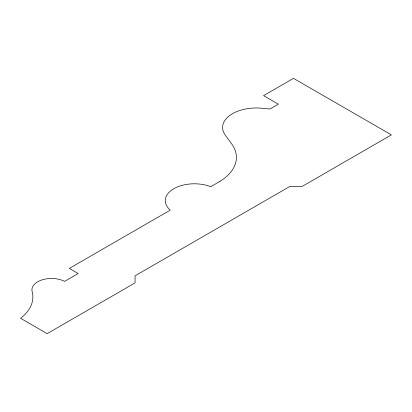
<?xml version="1.0" encoding="UTF-8"?>
<svg xmlns="http://www.w3.org/2000/svg" width="412" height="412" viewBox="0 0 412 412"><rect width="100%" height="100%" fill="white"/><g stroke="black" fill="none" stroke-linecap="round" stroke-linejoin="round"><path stroke-width="0.62" d="M219.936 181.332L210.831 186.708A29.185 16.851 0 0 0 173.787 188.727A29.185 16.851 0 0 0 170.29 210.115L69.324 268.408L78.192 273.527L64.622 281.365A19.622 11.33 0 0 0 41.849 279.949A19.622 11.33 0 0 0 32.265 291.959A61.852 35.71 0 0 1 20.6 318.301L47.164 333.638L135.054 282.895L135.054 275.829L290.017 186.358L302.259 186.358L391.4 134.894L293.488 78.362L263.567 95.641L278.368 104.185L269.994 109.02L259.251 108.032A33.82 19.524 0 0 0 225.215 135.033L231.503 143.659A60.322 34.829 0 0 1 219.936 181.332"/></g></svg>
